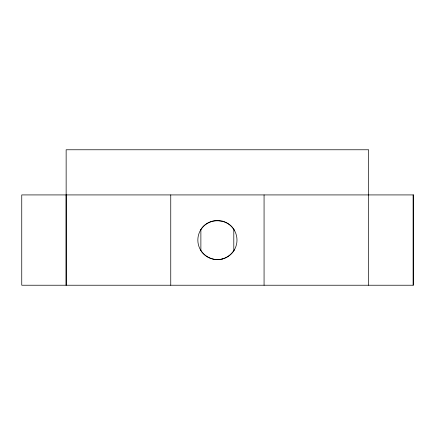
<?xml version="1.0" encoding="UTF-8"?>
<svg xmlns="http://www.w3.org/2000/svg" width="435" height="435" viewBox="0 0 435 435"><rect width="100%" height="100%" fill="white"/><g stroke="black" fill="none" stroke-linecap="round" stroke-linejoin="round"><path stroke-width="0.65" d="M66.147 194.923L66.147 285.229L66.142 149.77L368.668 149.77L368.668 285.229M200.459 230.294C207.326 217.614 227.5 217.554 234.351 230.294M234.351 249.859C230.931 255.372 224.966 259.369 218.359 259.516M200.459 249.859C204.831 257.33 214.107 261.169 222.475 258.977L222.541 258.977M217.413 259.641A19.564 19.564 0 0 1 197.843 240.076A19.564 19.564 0 0 1 217.413 220.512L222.541 221.176M413.174 194.923L413.174 285.229M264.067 194.923L264.067 285.229M233.796 229.566L233.796 250.587M200.878 229.751L200.878 250.402M170.754 194.923L170.754 285.229M222.475 221.176A19.564 19.564 0 0 1 222.475 258.977M413.25 194.923L21.75 194.923L21.755 285.229L413.25 285.229L413.25 194.923"/></g></svg>
